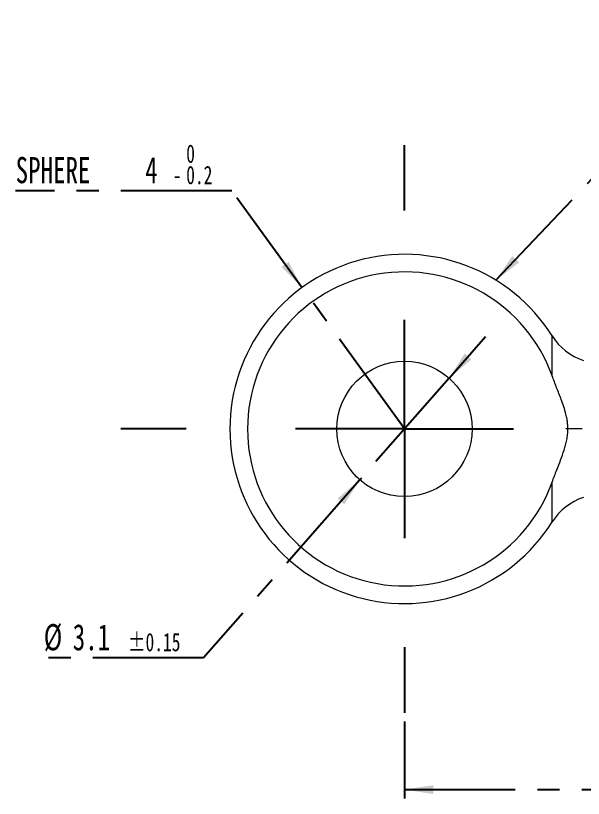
# Model space of a CAD drawing. Header units: millimetres. Extents: x 5 to 415, y 5 to 292.
# Drawn here: x 127 to 192, y 132.5 to 222.1 of the extents above; entities that cross this region are included whole.
import ezdxf

# ---------------------------------------------------------------- set-up
doc = ezdxf.new("R2010")
doc.units = ezdxf.units.MM
doc.linetypes.add('CENTERX2', pattern=[20.32, 12.7, -2.54, 2.54, -2.54])
doc.layers.add('CENTER_LINE', color=7, linetype='CENTERX2')
doc.styles.add('SLDTEXTSTYLE0', font='TXT', dxfattribs={"width": 0.7})
doc.dimstyles.new('SLDDIMSTYLE1', dxfattribs={"dimtxt": 3, "dimasz": 3.302, "dimexe": 0, "dimexo": 0.0625, "dimgap": 0.75, "dimtad": 1, "dimdec": 1, "dimlfac": 0.2, "dimrnd": 1e-09, "dimzin": 12, "dimdsep": 46, "dimtxsty": 'SLDTEXTSTYLE0', "dimsah": 1, "dimcen": 0.09, "dimadec": 0, "dimazin": 3, "dimtol": 1, "dimtp": 0.5, "dimtm": 0.5, "dimtfac": 1, "dimtdec": 1, "dimtofl": 0, "dimtmove": 0, "dimatfit": 3, "dimfxl": 1, "dimfrac": 2, "dimtolj": 1, "dimarcsym": 0})
doc.dimstyles.new('SLDDIMSTYLE3', dxfattribs={"dimtxt": 3, "dimasz": 3.302, "dimexe": 0, "dimexo": 0.0625, "dimgap": 0.75, "dimtad": 0, "dimtih": 1, "dimtoh": 1, "dimlfac": 0.2, "dimrnd": 1e-09, "dimzin": 12, "dimdsep": 46, "dimtxsty": 'SLDTEXTSTYLE0', "dimsah": 1, "dimcen": 0, "dimadec": 0, "dimazin": 3, "dimtol": 1, "dimtp": 0.15, "dimtm": 0.15, "dimtfac": 1, "dimtmove": 0, "dimatfit": 3, "dimfxl": 1, "dimfrac": 2, "dimtolj": 1, "dimarcsym": 0})
doc.dimstyles.new('SLDDIMSTYLE4', dxfattribs={"dimtxt": 3, "dimasz": 3.302, "dimexe": 0, "dimexo": 0.0625, "dimgap": 0.75, "dimtad": 0, "dimtih": 1, "dimtoh": 1, "dimlfac": 0.2, "dimrnd": 1e-09, "dimzin": 12, "dimdsep": 46, "dimtxsty": 'SLDTEXTSTYLE0', "dimsah": 1, "dimcen": 0, "dimadec": 0, "dimazin": 3, "dimtol": 1, "dimtm": 0.2, "dimtfac": 1, "dimtofl": 0, "dimtmove": 0, "dimatfit": 3, "dimfxl": 1, "dimfrac": 2, "dimtolj": 1, "dimarcsym": 0})
doc.dimstyles.new('SLDDIMSTYLE6', dxfattribs={"dimtxt": 0.18, "dimasz": 3.302, "dimexe": 0, "dimexo": 0.0625, "dimgap": 0, "dimtad": 0, "dimtih": 1, "dimtoh": 1, "dimdec": 0, "dimrnd": 1e-09, "dimzin": 0, "dimdsep": 46, "dimtxsty": 'Standard', "dimsah": 1, "dimcen": 0.09, "dimadec": 0, "dimazin": 0, "dimtfac": 3.302, "dimtdec": 0, "dimtofl": 0, "dimtmove": 0, "dimatfit": 3, "dimfxl": 1, "dimfrac": 2, "dimtolj": 1, "dimtzin": 0, "dimarcsym": 0})

# ---------------------------------------------------------------- blocks, each defined once
blk = doc.blocks.new('_D_1')
at = {"layer": 'CENTER_LINE'}
for p, q in [((234.045, 167.784), (234.045, 132.478)), ((171.545, 141.284), (171.545, 132.478)), ((171.545, 133.478), (234.045, 133.478))]:
    blk.add_line(p, q, dxfattribs=at)
for points in [[(171.545, 133.478), (174.847, 132.97), (174.847, 133.986)], [(234.045, 133.478), (230.743, 133.986), (230.743, 132.97)]]:
    blk.add_solid(points, dxfattribs=at)
at = {"layer": 'CENTER_LINE', "attachment_point": 1, "style": 'SLDTEXTSTYLE0'}
for s, insert, char_height in [('12.5', (195.784, 137.345), 3), ('±0.5', (204.138, 136.334), 2.1)]:
    blk.add_mtext(s, dxfattribs=dict(at, insert=insert, char_height=char_height))
blk = doc.blocks.new('_D_3')
at = {"layer": 'CENTER_LINE'}
for p, q in [((176.657, 180.608), (180.847, 185.381)), ((176.657, 180.608), (166.432, 168.96)), ((166.432, 168.96), (148.531, 148.567)), ((148.531, 148.567), (130.204, 148.567))]:
    blk.add_line(p, q, dxfattribs=at)
for points in [[(176.657, 180.608), (179.218, 182.755), (178.454, 183.425)], [(166.432, 168.96), (163.872, 166.813), (164.635, 166.143)]]:
    blk.add_solid(points, dxfattribs=at)
at = {"layer": 'CENTER_LINE', "attachment_point": 1, "style": 'SLDTEXTSTYLE0'}
for s, insert, char_height in [('%%c', (130.204, 152.435), 3), ('3.1', (133.525, 152.435), 3), ('±0.15', (139.871, 151.423), 2.1)]:
    blk.add_mtext(s, dxfattribs=dict(at, insert=insert, char_height=char_height))
blk = doc.blocks.new('_D_4')
at = {"layer": 'CENTER_LINE'}
for p, q in [((151.75, 202.063), (126.985, 202.063)), ((159.798, 190.971), (151.75, 202.063)), ((171.545, 174.784), (159.798, 190.971))]:
    blk.add_line(p, q, dxfattribs=at)
blk.add_solid([(159.798, 190.971), (158.27, 193.942), (157.448, 193.345)], dxfattribs=at)
at = {"layer": 'CENTER_LINE', "attachment_point": 1, "style": 'SLDTEXTSTYLE0'}
for s, insert, char_height in [('0', (146.534, 207.366), 2.1), ('SPHERE', (126.985, 205.93), 3), ('4', (141.835, 205.93), 3), ('0.2', (146.534, 204.918), 2.1), ('-', (145.006, 204.918), 2.1)]:
    blk.add_mtext(s, dxfattribs=dict(at, insert=insert, char_height=char_height))
blk = doc.blocks.new('SW_CENTERMARKSYMBOL_1')
at = {"layer": 'CENTER_LINE', "color": 0}
for p, q in [((0, 25), (0, 32.5)), ((0, 0), (0, 12.5)), ((-25, 0), (-32.5, 0)), ((0, 0), (-12.5, 0)), ((0, 0), (0, -12.5)), ((0, 0), (12.5, 0)), ((25, 0), (32.5, 0)), ((0, -25), (0, -32.5))]:
    blk.add_line(p, q, dxfattribs=at)

msp = doc.modelspace()

# ---------------------------------------------------------------- linework, layer by layer
at = {"color": 8, "linetype": 'Continuous', "lineweight": 18}
for p, q in [((188.471, 180.863), (188.471, 185.438)), ((188.471, 164.13), (188.471, 168.705))]:
    msp.add_line(p, q, dxfattribs=at)
at = {"color": 7, "linetype": 'Continuous', "lineweight": 18}
msp.add_circle((171.545, 174.784), 7.75, dxfattribs=at)
for centre, radius, start, end in [((171.545, 174.784), 20, 32.18876, 180), ((171.545, 174.784), 17.984, 19.75473, 340.24527), ((194.183, 189.034), 6.75, 212.18876, 251.52992), ((171.545, 174.784), 20, 180, 327.81124), ((194.183, 160.534), 6.75, 108.47008, 147.81124)]:
    msp.add_arc(centre, radius, start, end, dxfattribs=at)
msp.add_open_spline([(188.471, 168.705), (188.556, 168.938), (188.727, 169.403), (189.055, 170.238), (189.444, 171.216), (189.791, 172.165), (190.02, 172.942), (190.157, 173.538), (190.248, 174.153), (190.28, 174.758), (190.257, 175.254), (190.216, 175.627), (190.158, 176.004), (190.037, 176.573), (189.815, 177.325), (189.533, 178.109), (189.252, 178.835), (188.894, 179.732), (188.64, 180.411), (188.471, 180.863)], degree=3, knots=[0, 0, 0, 0, 0.058253, 0.116522, 0.211217, 0.305967, 0.353869, 0.401782, 0.449711, 0.499994, 0.544155, 0.566348, 0.588318, 0.633737, 0.703123, 0.7728, 0.829599, 0.886404, 1, 1, 1, 1], dxfattribs=at)
at = {"layer": 'CENTER_LINE', "linetype": 'CENTERX2', "lineweight": 18}
msp.add_line((232.545, 174.784), (190.045, 174.784), dxfattribs=at)

# ---------------------------------------------------------------- block references
at = {"layer": 'CENTER_LINE'}
msp.add_blockref('SW_CENTERMARKSYMBOL_1', (171.545, 174.784), dxfattribs=at)

# ---------------------------------------------------------------- dimensions: what is measured, and where the dimension line sits
dim = msp.add_radius_dim(center=(171.545, 174.784), mpoint=(159.798, 190.971), text='SPHERE <>', dimstyle='SLDDIMSTYLE4', dxfattribs=at)
dim.commit()
dim.dimension.update_dxf_attribs({"geometry": '_D_4', "text_midpoint": (138.574, 204.584), "dimtype": 164})
dim = msp.add_diameter_dim_2p(p1=(166.432, 168.96), p2=(176.657, 180.608), dimstyle='SLDDIMSTYLE3', dxfattribs=at)
dim.commit()
dim.dimension.update_dxf_attribs({"geometry": '_D_3', "text_midpoint": (138.574, 150.815), "dimtype": 163})
dim = msp.add_linear_dim(base=(234.045, 133.478), p1=(171.545, 142.284), p2=(234.045, 168.784), dimstyle='SLDDIMSTYLE1', dxfattribs=at)
dim.commit()
dim.dimension.update_dxf_attribs({"geometry": '_D_1', "text_midpoint": (202.795, 133.478), "dimtype": 160})

# ---------------------------------------------------------------- leaders
msp.add_leader([(182.016, 191.824), (210.759, 222.117)], dimstyle='SLDDIMSTYLE6', dxfattribs=at)

doc.saveas('drawing.dxf')
